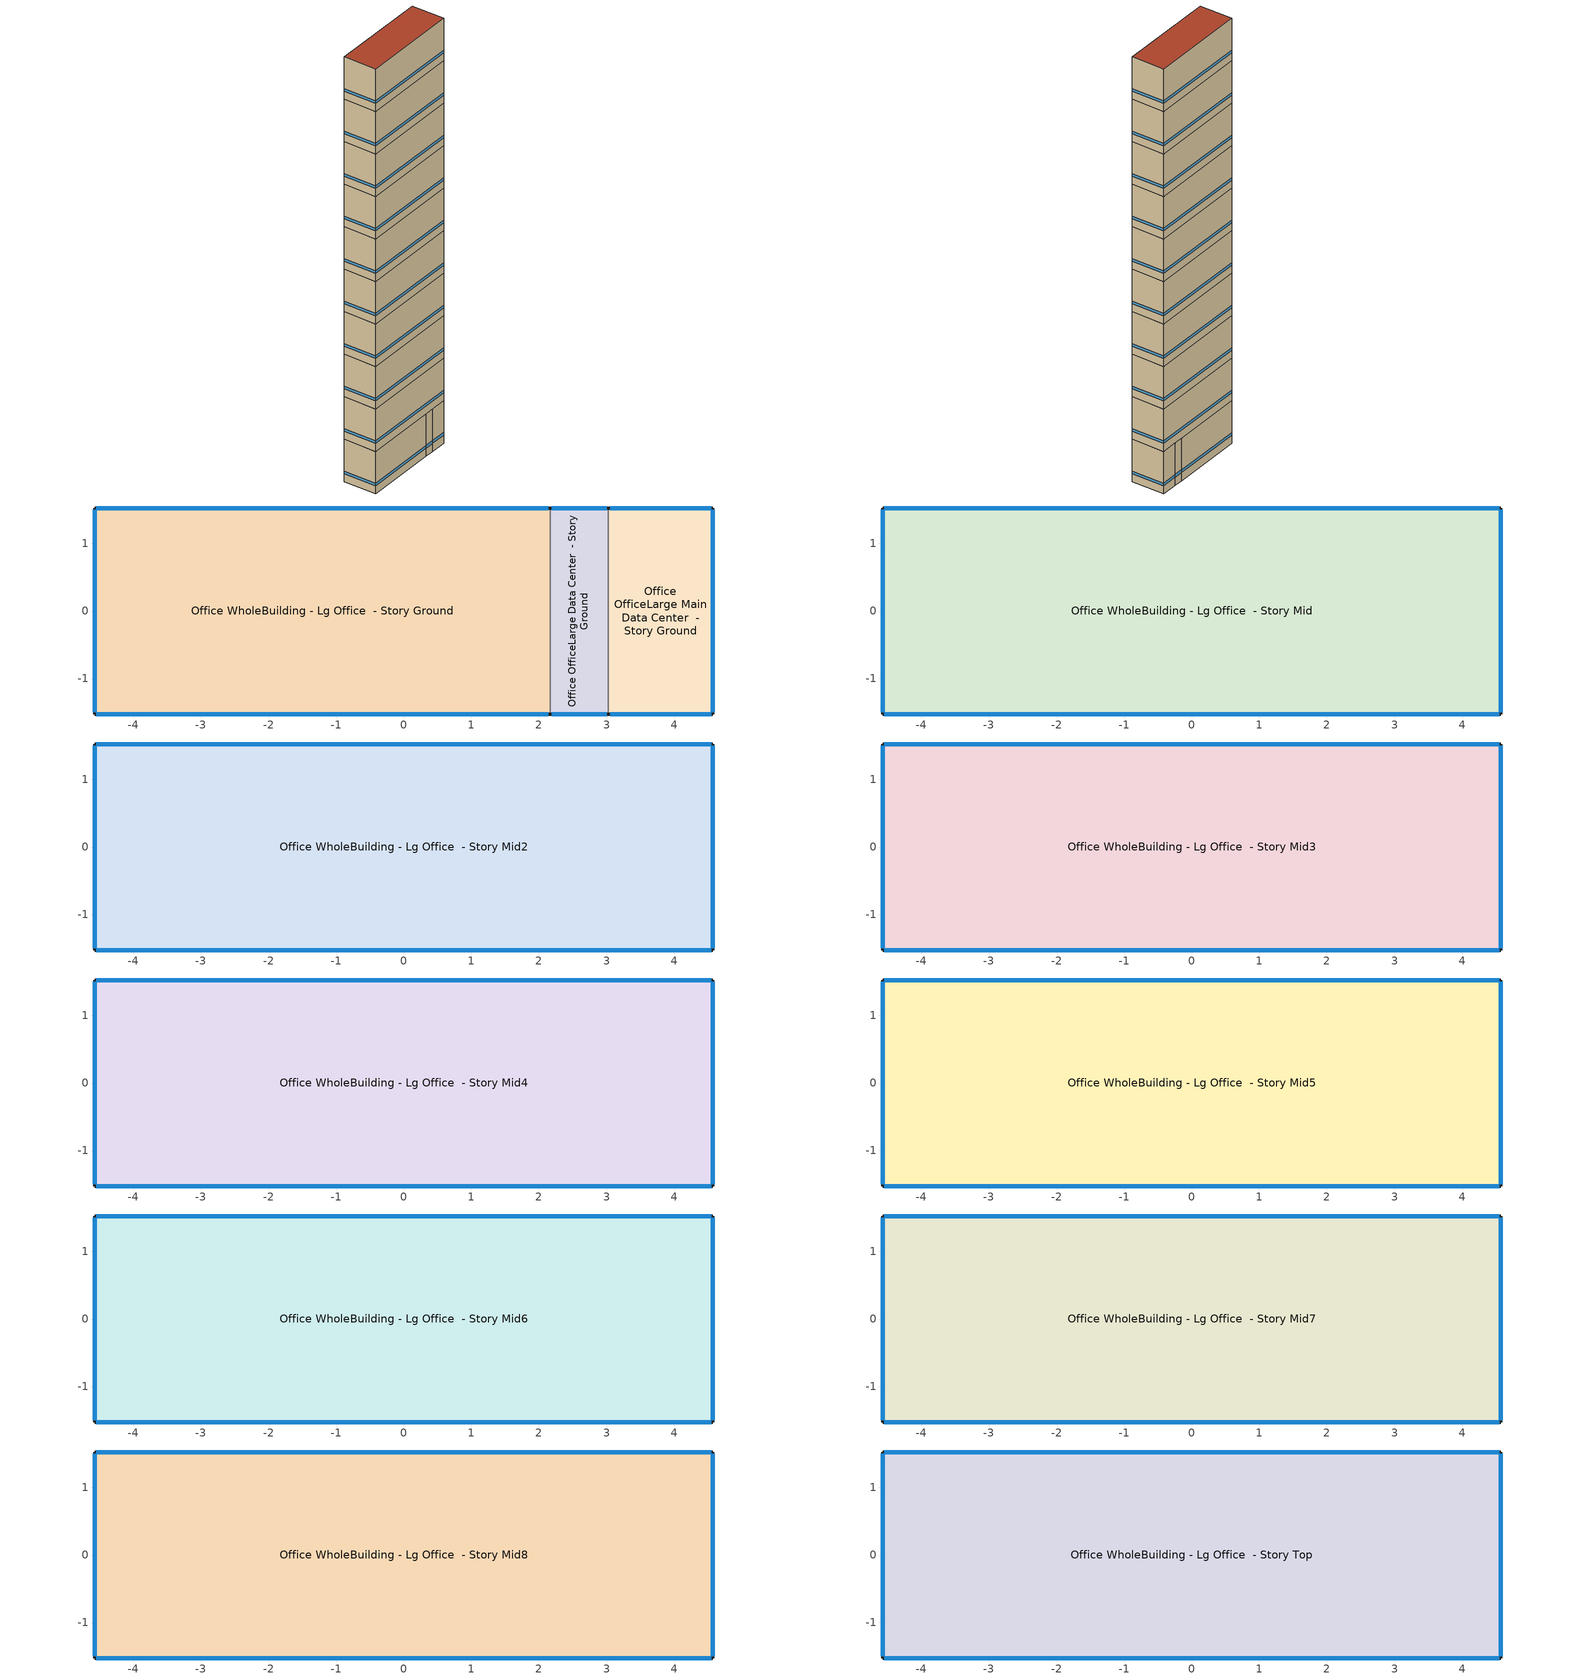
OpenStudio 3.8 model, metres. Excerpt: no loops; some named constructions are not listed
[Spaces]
Office WholeBuilding - Lg Office  - Story Ground
 floor ground (Foundation F 126 Perim 1653 Area 2054): -4.57,-1.52 -4.57,1.52 2.17,1.52 2.17,-1.52 z0
 wall outside: 2.17,1.52 -4.57,1.52 -4.57,-1.52 2.17,-1.52 z0:3.96
 wall to Office OfficeLarge Data Center  - Story Ground: 2.17,-1.52 2.17,1.52 z0:3.96
 window (Window U-0.91 SHGC 0.68): 2.14,1.52 -4.55,1.52 / -4.55,-1.52 2.14,-1.52 / -4.57,1.5 -4.57,-1.5 z0.76:1
 ceiling adiabatic (Typical Interior Ceiling): 2.17,-1.52 2.17,1.52 -4.57,1.52 -4.57,-1.52 z3.96
Office OfficeLarge Data Center  - Story Ground
 floor ground (Foundation F 126 Perim 172 Area 262): 2.17,-1.52 2.17,1.52 3.03,1.52 3.03,-1.52 z0
 wall outside: 3.03,1.52 2.17,1.52 / 2.17,-1.52 3.03,-1.52 z0:3.96
 wall to Office OfficeLarge Main Data Center  - Story Ground: 3.03,-1.52 3.03,1.52 z0:3.96
 window (Window U-0.91 SHGC 0.68): 3,1.52 2.19,1.52 / 2.19,-1.52 3,-1.52 z0.76:1.01
 ceiling adiabatic (Typical Interior Ceiling): 3.03,-1.52 3.03,1.52 2.17,1.52 2.17,-1.52 z3.96
Office OfficeLarge Main Data Center  - Story Ground
 floor ground (Foundation F 126 Perim 614 Area 471): 3.03,-1.52 3.03,1.52 4.57,1.52 4.57,-1.52 z0
 wall outside: 3.03,-1.52 4.57,-1.52 4.57,1.52 3.03,1.52 z0:3.96
 window (Window U-0.91 SHGC 0.68): 4.55,1.52 3.05,1.52 / 3.05,-1.52 4.55,-1.52 z0.76:1.01; 4.57,-1.5 4.57,1.5 z0.76:1
 ceiling adiabatic (Typical Interior Ceiling): 4.57,-1.52 4.57,1.52 3.03,1.52 3.03,-1.52 z3.96
Office WholeBuilding - Lg Office  - Story Mid
 floor adiabatic (Typical Interior Floor): -4.57,-1.52 -4.57,1.52 4.57,1.52 4.57,-1.52 z3.96
 wall outside: -4.57,1.52 -4.57,-1.52 4.57,-1.52 4.57,1.52 -4.57,1.52 z3.96:7.92
 window (Window U-0.91 SHGC 0.68): -4.57,1.5 -4.57,-1.5 / 4.57,-1.5 4.57,1.5 z4.72:4.97; 4.55,1.52 -4.55,1.52 / -4.55,-1.52 4.55,-1.52 z4.72:4.96
 ceiling adiabatic (Typical Interior Ceiling): 4.57,-1.52 4.57,1.52 -4.57,1.52 -4.57,-1.52 z7.92
Office WholeBuilding - Lg Office  - Story Mid2
 floor adiabatic (Typical Interior Floor): -4.57,-1.52 -4.57,1.52 4.57,1.52 4.57,-1.52 z7.92
 wall outside: -4.57,1.52 -4.57,-1.52 4.57,-1.52 4.57,1.52 -4.57,1.52 z7.92:11.89
 window (Window U-0.91 SHGC 0.68): -4.57,1.5 -4.57,-1.5 / 4.55,1.52 -4.55,1.52 / -4.55,-1.52 4.55,-1.52 / 4.57,-1.5 4.57,1.5 z8.69:8.93
 ceiling adiabatic (Typical Interior Ceiling): 4.57,-1.52 4.57,1.52 -4.57,1.52 -4.57,-1.52 z11.89
Office WholeBuilding - Lg Office  - Story Mid3
 floor adiabatic (Typical Interior Floor): -4.57,-1.52 -4.57,1.52 4.57,1.52 4.57,-1.52 z11.89
 wall outside: -4.57,1.52 -4.57,-1.52 4.57,-1.52 4.57,1.52 -4.57,1.52 z11.89:15.85
 window (Window U-0.91 SHGC 0.68): -4.57,1.5 -4.57,-1.5 / 4.55,1.52 -4.55,1.52 / -4.55,-1.52 4.55,-1.52 / 4.57,-1.5 4.57,1.5 z12.65:12.89
 ceiling adiabatic (Typical Interior Ceiling): 4.57,-1.52 4.57,1.52 -4.57,1.52 -4.57,-1.52 z15.85
Office WholeBuilding - Lg Office  - Story Mid4
 floor adiabatic (Typical Interior Floor): -4.57,-1.52 -4.57,1.52 4.57,1.52 4.57,-1.52 z15.85
 wall outside: -4.57,1.52 -4.57,-1.52 4.57,-1.52 4.57,1.52 -4.57,1.52 z15.85:19.81
 window (Window U-0.91 SHGC 0.68): -4.57,1.5 -4.57,-1.5 / 4.55,1.52 -4.55,1.52 / -4.55,-1.52 4.55,-1.52 / 4.57,-1.5 4.57,1.5 z16.61:16.85
 ceiling adiabatic (Typical Interior Ceiling): 4.57,-1.52 4.57,1.52 -4.57,1.52 -4.57,-1.52 z19.81
Office WholeBuilding - Lg Office  - Story Mid5
 floor adiabatic (Typical Interior Floor): -4.57,-1.52 -4.57,1.52 4.57,1.52 4.57,-1.52 z19.81
 wall outside: -4.57,1.52 -4.57,-1.52 4.57,-1.52 4.57,1.52 -4.57,1.52 z19.81:23.77
 window (Window U-0.91 SHGC 0.68): -4.57,1.5 -4.57,-1.5 / 4.57,-1.5 4.57,1.5 z20.57:20.82; 4.55,1.52 -4.55,1.52 / -4.55,-1.52 4.55,-1.52 z20.57:20.81
 ceiling adiabatic (Typical Interior Ceiling): 4.57,-1.52 4.57,1.52 -4.57,1.52 -4.57,-1.52 z23.77
Office WholeBuilding - Lg Office  - Story Mid6
 floor adiabatic (Typical Interior Floor): -4.57,-1.52 -4.57,1.52 4.57,1.52 4.57,-1.52 z23.77
 wall outside: -4.57,1.52 -4.57,-1.52 4.57,-1.52 4.57,1.52 -4.57,1.52 z23.77:27.74
 window (Window U-0.91 SHGC 0.68): -4.57,1.5 -4.57,-1.5 / 4.55,1.52 -4.55,1.52 / -4.55,-1.52 4.55,-1.52 / 4.57,-1.5 4.57,1.5 z24.54:24.78
 ceiling adiabatic (Typical Interior Ceiling): 4.57,-1.52 4.57,1.52 -4.57,1.52 -4.57,-1.52 z27.74
Office WholeBuilding - Lg Office  - Story Mid7
 floor adiabatic (Typical Interior Floor): -4.57,-1.52 -4.57,1.52 4.57,1.52 4.57,-1.52 z27.74
 wall outside: -4.57,1.52 -4.57,-1.52 4.57,-1.52 4.57,1.52 -4.57,1.52 z27.74:31.7
 window (Window U-0.91 SHGC 0.68): -4.57,1.5 -4.57,-1.5 / 4.55,1.52 -4.55,1.52 / -4.55,-1.52 4.55,-1.52 / 4.57,-1.5 4.57,1.5 z28.5:28.74
 ceiling adiabatic (Typical Interior Ceiling): 4.57,-1.52 4.57,1.52 -4.57,1.52 -4.57,-1.52 z31.7
Office WholeBuilding - Lg Office  - Story Mid8
 floor adiabatic (Typical Interior Floor): -4.57,-1.52 -4.57,1.52 4.57,1.52 4.57,-1.52 z31.7
 wall outside: -4.57,1.52 -4.57,-1.52 4.57,-1.52 4.57,1.52 -4.57,1.52 z31.7:35.66
 window (Window U-0.91 SHGC 0.68): -4.57,1.5 -4.57,-1.5 / 4.55,1.52 -4.55,1.52 / -4.55,-1.52 4.55,-1.52 / 4.57,-1.5 4.57,1.5 z32.46:32.7
 ceiling adiabatic (Typical Interior Ceiling): 4.57,-1.52 4.57,1.52 -4.57,1.52 -4.57,-1.52 z35.66
Office WholeBuilding - Lg Office  - Story Top
 floor adiabatic (Typical Interior Floor): -4.57,-1.52 -4.57,1.52 4.57,1.52 4.57,-1.52 z35.66
 wall outside: -4.57,1.52 -4.57,-1.52 4.57,-1.52 4.57,1.52 -4.57,1.52 z35.66:39.62
 window (Window U-0.91 SHGC 0.68): -4.57,1.5 -4.57,-1.5 / 4.57,-1.5 4.57,1.5 z36.42:36.67; 4.55,1.52 -4.55,1.52 / -4.55,-1.52 4.55,-1.52 z36.42:36.66
 roof outside: 4.57,-1.52 4.57,1.52 -4.57,1.52 -4.57,-1.52 z39.62
[Schedule:Ruleset]
Name | Default Day Schedule | Summer Design Day Schedule | Winter Design Day Schedule
OfficeLarge BLDG_LIGHT_SCH BPR Adjusted | OfficeLarge BLDG_LIGHT_SCH Default 1 | OfficeLarge BLDG_LIGHT_SCH Summer Design Day 1 | OfficeLarge BLDG_LIGHT_SCH Winter Design Day 1
Office BLDG_EQUIP_EndUseData BPR Adjusted | Office BLDG_EQUIP_EndUseData Default 1 | Office BLDG_EQUIP_EndUseData Summer Design Day 1 | Office BLDG_EQUIP_EndUseData Winter Design Day 1
OfficeLarge ALWAYS_ON BPR Adjusted | OfficeLarge ALWAYS_ON Default 1 | OfficeLarge ALWAYS_ON Summer Design Day 1 | OfficeLarge ALWAYS_ON Winter Design Day 1
[Schedule:Day]
OfficeLarge BLDG_LIGHT_SCH Sat Day: Average, 0, 15, 0, 0, 30, 0.0005715, 0, 45, 0.001143, 1, 0, 0.0017145, 1, 15, 0.002286, 1, 30, 0.0028575, 1, 45, 0.003429, 2, 0, 0.0040005, 2, 15, 0.004572, 4, 15, 0.004572, 4, 30, 0.010929, 4, 45, 0.017286, 5, 0, 0.023643, 5, 15, 0.03, 5, 30, 0.036357, 5, 45, 0.042714, 6, 0, 0.049071, 6, 15, 0.055428, 6, 30, 0.083142, 6, 45, 0.110856, 7, 0, 0.13857, 7, 15, 0.166284, 7, 30, 0.193998, 7, 45, 0.221712, 8, 0, 0.249426, 8, 15, 0.27714, 12, 45, 0.27714, 13, 0, 0.271597, 13, 15, 0.266054, 13, 30, 0.260512, 13, 45, 0.254969, 14, 0, 0.249426, 14, 15, 0.243883, 14, 30, 0.23834, 14, 45, 0.232798, 15, 0, 0.227255, 15, 15, 0.221712, 15, 30, 0.216169, 15, 45, 0.210626, 16, 0, 0.205084, 16, 15, 0.199541, 16, 30, 0.193998, 16, 45, 0.188455, 17, 0, 0.182912, 17, 15, 0.17737, 17, 30, 0.171827, 17, 45, 0.166284, 18, 0, 0.160741, 18, 15, 0.155198, 18, 30, 0.149656, 18, 45, 0.144113, 19, 0, 0.13857, 19, 15, 0.133027, 19, 30, 0.127484, 19, 45, 0.121942, 20, 0, 0.116399, 20, 15, 0.110856, 22, 15, 0.110856, 22, 30, 0.096999, 22, 45, 0.083142, 23, 0, 0.069285, 23, 15, 0.055428, 23, 30, 0.041571, 23, 45, 0.027714, 24, 0, 0.013857
OfficeLarge BLDG_LIGHT_SCH Wkdy Day: Average, 0, 15, 0.00201706, 0, 30, 0.00302559, 0, 45, 0.00403412, 5, 15, 0.00403412, 5, 30, 0.0172694, 5, 45, 0.0305047, 6, 0, 0.04374, 6, 15, 0.0569753, 6, 30, 0.0549582, 6, 45, 0.0529412, 7, 0, 0.0509241, 7, 15, 0.0489071, 7, 30, 0.0978141, 7, 45, 0.146721, 8, 0, 0.195628, 8, 15, 0.244535, 8, 30, 0.391256, 8, 45, 0.537978, 9, 0, 0.684699, 9, 15, 0.83142, 17, 0, 0.83142, 17, 15, 0.701001, 17, 30, 0.570582, 17, 45, 0.440164, 18, 0, 0.391256, 18, 15, 0.342349, 18, 30, 0.293442, 18, 45, 0.244535, 19, 15, 0.244535, 19, 30, 0.232309, 19, 45, 0.220082, 20, 0, 0.207855, 20, 15, 0.195628, 20, 30, 0.183401, 20, 45, 0.171175, 21, 0, 0.158948, 21, 15, 0.146721, 21, 45, 0.146721, 22, 0, 0.122268, 22, 15, 0.0978141, 22, 30, 0.0733606, 22, 45, 0.0489071, 23, 0, 0.0366803, 23, 15, 0.0244535, 23, 30, 0.0122268, 23, 45, 0, 24, 0, 0.00100853
Office BLDG_EQUIP_EndUseData Sat Day: Average, 0, 15, 0.542389, 0, 30, 0.545107, 0, 45, 0.547826, 1, 0, 0.565375, 1, 15, 0.563453, 1, 30, 0.561531, 1, 45, 0.559609, 2, 0, 0.558983, 2, 15, 0.558358, 2, 30, 0.557732, 2, 45, 0.557106, 3, 0, 0.557038, 3, 15, 0.55697, 3, 30, 0.556902, 3, 45, 0.556834, 4, 0, 0.556708, 4, 15, 0.556583, 4, 30, 0.556458, 4, 45, 0.556333, 5, 0, 0.555912, 5, 15, 0.555491, 5, 30, 0.555071, 5, 45, 0.55465, 6, 0, 0.553535, 6, 15, 0.552421, 6, 30, 0.551306, 6, 45, 0.550191, 7, 0, 0.545892, 7, 15, 0.541593, 7, 30, 0.537294, 7, 45, 0.532995, 8, 0, 0.528161, 8, 15, 0.523327, 8, 30, 0.518494, 8, 45, 0.51366, 9, 0, 0.513392, 9, 15, 0.513124, 9, 30, 0.512856, 9, 45, 0.512588, 10, 0, 0.51232, 10, 15, 0.512052, 10, 30, 0.511784, 10, 45, 0.511517, 11, 0, 0.511249, 11, 15, 0.510981, 11, 30, 0.510713, 11, 45, 0.510445, 12, 0, 0.510177, 12, 15, 0.509909, 12, 30, 0.509641, 12, 45, 0.509373, 13, 0, 0.509105, 13, 15, 0.508838, 13, 30, 0.509816, 13, 45, 0.510794, 14, 0, 0.511772, 14, 15, 0.51275, 14, 30, 0.514251, 14, 45, 0.515753, 15, 0, 0.517254, 15, 15, 0.518755, 15, 30, 0.519023, 15, 45, 0.519291, 16, 0, 0.519559, 16, 15, 0.519827, 16, 30, 0.520095, 16, 45, 0.520363, 17, 0, 0.520631, 17, 15, 0.520898, 17, 30, 0.521166, 17, 45, 0.521434, 18, 0, 0.521702, 18, 15, 0.52197, 18, 30, 0.522238, 18, 45, 0.522506, 19, 0, 0.522774, 19, 15, 0.523042, 19, 30, 0.52331, 19, 45, 0.523578, 20, 0, 0.525955, 20, 15, 0.528332, 20, 30, 0.530709, 20, 45, 0.533086, 21, 0, 0.533131, 21, 15, 0.533177, 21, 30, 0.533222, 21, 45, 0.533268, 22, 0, 0.532927, 22, 15, 0.532585, 22, 30, 0.532244, 22, 45, 0.531903, 23, 0, 0.533165, 23, 15, 0.534428, 23, 30, 0.53569, 23, 45, 0.536953, 24, 0, 0.551568
Office BLDG_EQUIP_EndUseData Sun Day: Average, 0, 15, 0.577028, 0, 30, 0.576992, 0, 45, 0.582019, 1, 0, 0.584353, 1, 15, 0.586687, 1, 30, 0.58902, 1, 45, 0.591354, 2, 0, 0.595365, 2, 15, 0.599375, 2, 30, 0.603386, 2, 45, 0.607396, 3, 0, 0.611828, 3, 15, 0.616259, 3, 30, 0.620691, 3, 45, 0.625123, 4, 0, 0.628417, 4, 15, 0.631711, 4, 30, 0.635006, 4, 45, 0.6383, 5, 0, 0.638233, 5, 15, 0.638165, 5, 30, 0.638098, 5, 45, 0.63803, 6, 0, 0.63179, 6, 15, 0.625549, 6, 30, 0.619309, 6, 45, 0.613068, 7, 0, 0.614102, 7, 15, 0.615136, 7, 30, 0.616169, 7, 45, 0.617203, 8, 0, 0.615282, 8, 15, 0.613361, 8, 30, 0.61144, 8, 45, 0.609519, 9, 0, 0.610058, 9, 15, 0.610598, 9, 30, 0.611137, 9, 45, 0.611676, 10, 0, 0.612906, 10, 15, 0.614136, 10, 30, 0.615366, 10, 45, 0.616596, 11, 0, 0.575457, 11, 15, 0.57542, 11, 30, 0.575384, 11, 45, 0.575347, 12, 0, 0.575311, 12, 15, 0.575274, 12, 30, 0.575238, 12, 45, 0.575201, 13, 0, 0.575164, 13, 15, 0.575128, 13, 30, 0.575091, 13, 45, 0.575055, 14, 0, 0.575018, 14, 15, 0.574982, 14, 30, 0.574945, 14, 45, 0.574909, 15, 0, 0.574872, 15, 15, 0.574835, 15, 30, 0.574799, 15, 45, 0.574762, 16, 0, 0.574726, 16, 15, 0.574689, 16, 30, 0.574653, 16, 45, 0.574616, 17, 0, 0.57458, 17, 15, 0.574543, 17, 30, 0.574507, 17, 45, 0.57447, 18, 0, 0.574748, 18, 15, 0.575026, 18, 30, 0.575304, 18, 45, 0.575582, 19, 0, 0.577444, 19, 15, 0.579306, 19, 30, 0.581168, 19, 45, 0.58303, 20, 0, 0.582685, 20, 15, 0.582339, 20, 30, 0.581994, 20, 45, 0.581648, 21, 0, 0.581851, 21, 15, 0.582053, 21, 30, 0.582255, 21, 45, 0.582457, 22, 0, 0.58137, 22, 15, 0.580283, 22, 30, 0.579197, 22, 45, 0.57811, 23, 0, 0.578009, 23, 15, 0.577908, 23, 30, 0.577806, 23, 45, 0.577705, 24, 0, 0.578784
autogen OfficeLarge ALWAYS_ON 0_day_sch; autogen OfficeLarge ALWAYS_ON 1_day_sch: Average, 24, 0, 1
OfficeLarge BLDG_LIGHT_SCH Default 1: No, 24, 0, 0
OfficeLarge BLDG_LIGHT_SCH Summer Design Day 1; Office BLDG_EQUIP_EndUseData Summer Design Day 1; OfficeLarge ALWAYS_ON Summer Design Day 1; OfficeLarge ALWAYS_ON Winter Design Day 1: 24, 0, 1
OfficeLarge BLDG_LIGHT_SCH Winter Design Day 1; Office BLDG_EQUIP_EndUseData Winter Design Day 1: 24, 0, 0
Office BLDG_EQUIP_EndUseData Default 1: No, 0, 15, 0.8477, 0, 30, 0.845185, 0, 45, 0.84267, 1, 0, 0.843967, 1, 15, 0.845264, 1, 30, 0.846562, 1, 45, 0.847859, 2, 0, 0.847851, 2, 15, 0.847842, 2, 30, 0.847834, 2, 45, 0.847825, 3, 0, 0.847817, 3, 15, 0.847809, 3, 30, 0.847266, 3, 45, 0.846724, 4, 0, 0.846181, 4, 15, 0.845639, 4, 30, 0.845128, 4, 45, 0.844617, 5, 0, 0.844107, 5, 15, 0.843596, 5, 30, 0.843288, 5, 45, 0.84298, 6, 0, 0.842673, 6, 15, 0.842365, 6, 30, 0.842406, 6, 45, 0.842447, 7, 0, 0.842489, 7, 15, 0.84253, 7, 30, 0.844414, 7, 45, 0.846299, 8, 0, 0.848183, 8, 15, 0.850067, 8, 30, 0.852833, 8, 45, 0.8556, 9, 0, 0.858366, 9, 15, 0.861132, 9, 30, 0.864165, 9, 45, 0.867197, 10, 0, 0.87023, 10, 15, 0.873262, 10, 30, 0.875946, 10, 45, 0.87863, 11, 0, 0.881314, 11, 15, 0.883997, 11, 30, 0.884898, 11, 45, 0.885799, 12, 0, 0.8867, 12, 15, 0.886548, 12, 30, 0.886395, 12, 45, 0.886243, 13, 0, 0.886091, 13, 15, 0.88415, 13, 30, 0.882208, 13, 45, 0.880267, 14, 0, 0.878325, 14, 15, 0.877056, 14, 30, 0.875788, 14, 45, 0.874519, 15, 0, 0.87325, 15, 15, 0.87181, 15, 30, 0.870369, 15, 45, 0.868929, 16, 0, 0.867489, 16, 15, 0.865424, 16, 30, 0.863359, 16, 45, 0.861294, 17, 0, 0.859229, 17, 15, 0.856462, 17, 30, 0.853696, 17, 45, 0.85093, 18, 0, 0.849699, 18, 15, 0.848468, 18, 30, 0.847238, 18, 45, 0.846007, 19, 0, 0.846264, 19, 15, 0.846521, 19, 30, 0.846778, 19, 45, 0.847035, 20, 0, 0.848259, 20, 15, 0.849483, 20, 30, 0.850708, 20, 45, 0.851932, 21, 0, 0.853379, 21, 15, 0.854825, 21, 30, 0.856272, 21, 45, 0.857719, 22, 0, 0.858198, 22, 15, 0.858677, 22, 30, 0.859156, 22, 45, 0.859635, 23, 0, 0.857909, 23, 15, 0.856183, 23, 30, 0.854457, 23, 45, 0.852731, 24, 0, 0.850215
OfficeLarge ALWAYS_ON Default 1: No, 24, 0, 1
[Schedule:Rule]
Schedule Rule 22: Schedule Ruleset=OfficeLarge BLDG_LIGHT_SCH BPR Adjusted; Rule Order=0; Day Schedule=OfficeLarge BLDG_LIGHT_SCH Wkdy Day; Apply Monday=Yes; Apply Tuesday=Yes; Apply Wednesday=Yes; Apply Thursday=Yes; Apply Friday=Yes; Date Specification Type=DateRange; Start Month=1; Start Day=1; End Month=12; End Day=31
Schedule Rule 23: Schedule Ruleset=OfficeLarge BLDG_LIGHT_SCH BPR Adjusted; Rule Order=1; Day Schedule=OfficeLarge BLDG_LIGHT_SCH Sat Day; Date Specification Type=DateRange; Start Month=1; Start Day=1; End Month=12; End Day=31; Apply Saturday=Yes
Schedule Rule 24: Schedule Ruleset=Office BLDG_EQUIP_EndUseData BPR Adjusted; Rule Order=0; Day Schedule=Office BLDG_EQUIP_EndUseData Sun Day; Date Specification Type=DateRange; Start Month=1; Start Day=1; End Month=12; End Day=31; Apply Sunday=Yes
Schedule Rule 25: Schedule Ruleset=Office BLDG_EQUIP_EndUseData BPR Adjusted; Rule Order=1; Day Schedule=Office BLDG_EQUIP_EndUseData Sat Day; Date Specification Type=DateRange; Start Month=1; Start Day=1; End Month=12; End Day=31; Apply Saturday=Yes
autogen OfficeLarge ALWAYS_ON 0 1: Schedule Ruleset=OfficeLarge ALWAYS_ON BPR Adjusted; Rule Order=0; Day Schedule=autogen OfficeLarge ALWAYS_ON 0_day_sch; Apply Monday=Yes; Apply Tuesday=Yes; Apply Wednesday=Yes; Apply Thursday=Yes; Apply Friday=Yes; Date Specification Type=SpecificDates; Apply Saturday=Yes; Apply Sunday=Yes; Specific Month 1=1; Specific Day 1=6; Specific Month 2=1; Specific Day 2=13; Specific Month 3=1; Specific Day 3=20; Specific Month 4=1; Specific Day 4=27; Specific Month 5=2; Specific Day 5=3; Specific Month 6=2; Specific Day 6=10; Specific Month 7=2; Specific Day 7=17; Specific Month 8=2; Specific Day 8=24; Specific Month 9=3; Specific Day 9=3; Specific Month 10=3; Specific Day 10=10; Specific Month 11=3; Specific Day 11=17; Specific Month 12=3; Specific Day 12=24; Specific Month 13=3; Specific Day 13=31; Specific Month 14=4; Specific Day 14=7; Specific Month 15=4; Specific Day 15=14; Specific Month 16=4; Specific Day 16=21; Specific Month 17=4; Specific Day 17=28; Specific Month 18=5; Specific Day 18=5; Specific Month 19=5; Specific Day 19=12; Specific Month 20=5; Specific Day 20=19; Specific Month 21=5; Specific Day 21=26; Specific Month 22=6; Specific Day 22=2; Specific Month 23=6; Specific Day 23=9; Specific Month 24=6; Specific Day 24=16; Specific Month 25=6; Specific Day 25=23; Specific Month 26=6; Specific Day 26=30; Specific Month 27=7; Specific Day 27=7; Specific Month 28=7; Specific Day 28=14; Specific Month 29=7; Specific Day 29=21; Specific Month 30=7; Specific Day 30=28; Specific Month 31=8; Specific Day 31=4; Specific Month 32=8; Specific Day 32=11; Specific Month 33=8; Specific Day 33=18; Specific Month 34=8; Specific Day 34=25; Specific Month 35=9; Specific Day 35=1; Specific Month 36=9; Specific Day 36=8; Specific Month 37=9; Specific Day 37=15; Specific Month 38=9; Specific Day 38=22; Specific Month 39=9; Specific Day 39=29; Specific Month 40=10; Specific Day 40=6; Specific Month 41=10; Specific Day 41=13; Specific Month 42=10; Specific Day 42=20; Specific Month 43=10; Specific Day 43=27; Specific Month 44=11; Specific Day 44=3; Specific Month 45=11; Specific Day 45=10; Specific Month 46=11; Specific Day 46=17; Specific Month 47=11; Specific Day 47=24; Specific Month 48=12; Specific Day 48=1; Specific Month 49=12; Specific Day 49=8; Specific Month 50=12; Specific Day 50=15; Specific Month 51=12; Specific Day 51=22; Specific Month 52=12; Specific Day 52=29
autogen OfficeLarge ALWAYS_ON 2: Schedule Ruleset=OfficeLarge ALWAYS_ON BPR Adjusted; Rule Order=1; Day Schedule=autogen OfficeLarge ALWAYS_ON 1_day_sch; Apply Monday=Yes; Apply Tuesday=Yes; Apply Wednesday=Yes; Apply Thursday=Yes; Apply Friday=Yes; Date Specification Type=SpecificDates; Apply Saturday=Yes; Apply Sunday=Yes; Specific Month 1=1; Specific Day 1=7; Specific Month 2=1; Specific Day 2=14; Specific Month 3=1; Specific Day 3=21; Specific Month 4=1; Specific Day 4=28; Specific Month 5=2; Specific Day 5=4; Specific Month 6=2; Specific Day 6=11; Specific Month 7=2; Specific Day 7=18; Specific Month 8=2; Specific Day 8=25; Specific Month 9=3; Specific Day 9=4; Specific Month 10=3; Specific Day 10=11; Specific Month 11=3; Specific Day 11=18; Specific Month 12=3; Specific Day 12=25; Specific Month 13=4; Specific Day 13=1; Specific Month 14=4; Specific Day 14=8; Specific Month 15=4; Specific Day 15=15; Specific Month 16=4; Specific Day 16=22; Specific Month 17=4; Specific Day 17=29; Specific Month 18=5; Specific Day 18=6; Specific Month 19=5; Specific Day 19=13; Specific Month 20=5; Specific Day 20=20; Specific Month 21=5; Specific Day 21=27; Specific Month 22=6; Specific Day 22=3; Specific Month 23=6; Specific Day 23=10; Specific Month 24=6; Specific Day 24=17; Specific Month 25=6; Specific Day 25=24; Specific Month 26=7; Specific Day 26=1; Specific Month 27=7; Specific Day 27=8; Specific Month 28=7; Specific Day 28=15; Specific Month 29=7; Specific Day 29=22; Specific Month 30=7; Specific Day 30=29; Specific Month 31=8; Specific Day 31=5; Specific Month 32=8; Specific Day 32=12; Specific Month 33=8; Specific Day 33=19; Specific Month 34=8; Specific Day 34=26; Specific Month 35=9; Specific Day 35=2; Specific Month 36=9; Specific Day 36=9; Specific Month 37=9; Specific Day 37=16; Specific Month 38=9; Specific Day 38=23; Specific Month 39=9; Specific Day 39=30; Specific Month 40=10; Specific Day 40=7; Specific Month 41=10; Specific Day 41=14; Specific Month 42=10; Specific Day 42=21; Specific Month 43=10; Specific Day 43=28; Specific Month 44=11; Specific Day 44=4; Specific Month 45=11; Specific Day 45=11; Specific Month 46=11; Specific Day 46=18; Specific Month 47=11; Specific Day 47=25; Specific Month 48=12; Specific Day 48=2; Specific Month 49=12; Specific Day 49=9; Specific Month 50=12; Specific Day 50=16; Specific Month 51=12; Specific Day 51=23; Specific Month 52=12; Specific Day 52=30
